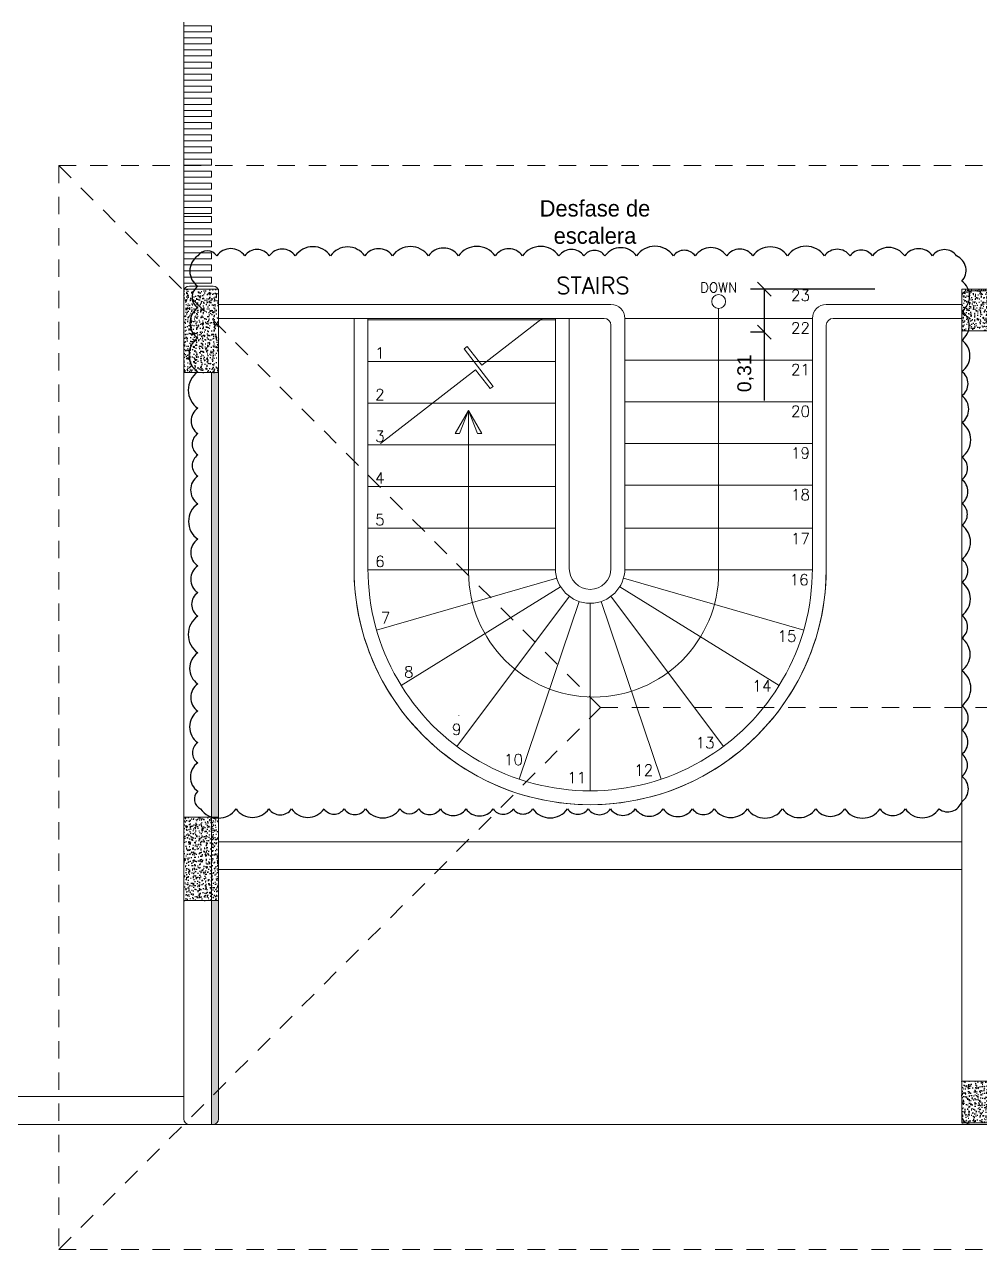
# Model space of a CAD drawing. Header units: metres. Extents: x -232 to 581, y 30 to 789.
# Drawn here: x 100.22 to 107.1, y 587.24 to 596.05 of the extents above; entities that cross this region are included whole.
import ezdxf

# ---------------------------------------------------------------- set-up
doc = ezdxf.new("R2010")
doc.units = ezdxf.units.M
doc.linetypes.add('DASHED', pattern=[0.75, 0.5, -0.25])
doc.linetypes.add('HIDDEN2', pattern=[0.1875, 0.125, -0.0625])
for name, color, linetype, lineweight in [('A-DOOR', 35, 'Continuous', 5), ('A-WALL', 250, 'Continuous', 20), ('baranda vidrio', 143, 'Continuous', 0), ('baños', 140, 'Continuous', 0), ('Columnas', 7, 'Continuous', 18), ('muros bajitos', 252, 'Continuous', 5), ('textos', 7, 'Continuous', 0)]:
    doc.layers.add(name, color=color, linetype=linetype, lineweight=lineweight)
doc.layers.add('HATCH', color=8, linetype='Continuous')
doc.layers.add('PISO', color=7, linetype='Continuous', lineweight=5, true_color=0xe6e6e6)
doc.layers.add('Techos 1', color=7, linetype='HIDDEN2', lineweight=9, true_color=0x42391a)
doc.layers.add('RELLENO SECCION', color=8, linetype='Continuous', lineweight=0, transparency=0.4)
doc.styles.add('Roman', font='romans')
doc.styles.get("Standard").update_dxf_attribs({"font": 'arial.ttf'})
doc.dimstyles.new('ISO-25', dxfattribs={"dimtxt": 0.1, "dimasz": 0.1, "dimexe": 0.1, "dimexo": 0.625, "dimgap": 0.075, "dimtad": 1, "dimtxsty": 'Standard', "dimblk": 'OBLIQUE', "dimcen": 2.5, "dimadec": 0, "dimazin": 0, "dimtfac": 1, "dimtmove": 0, "dimatfit": 3, "dimldrblk": 'OBLIQUE', "dimfxl": 1, "dimfxlon": 1, "dimarcsym": 1})
pattern_1 = [(50, (114.33107, 55.238796), (0.058299094, -0.005100507), [0.006096, -0.067056]), (355, (114.33107, 55.238796), (-0.011277895, 0.06113819), [0.0048768, -0.053644987]), (100.451445, (114.33593, 55.23837), (0.0470212, 0.05603768), [0.005180803, -0.056988878]), (46.1842, (114.33107, 55.25505), (0.086745293, -0.013453545), [0.009144, -0.100584]), (96.63556, (114.3383, 55.25393), (0.075969323, 0.07917636), [0.00777121, -0.085483395]), (351.18415, (114.33107, 55.25505), (0.07596932, 0.07917636), [0.00731519, -0.080467114]), (21, (114.3392, 55.25099), (0.048516605, -0.032724863), [0.006096, -0.067056]), (326, (114.3392, 55.25099), (0.01977665, 0.05894015), [0.0048768, -0.0536448]), (71.451445, (114.34324, 55.24826), (0.068293254, 0.026215286), [0.005180803, -0.05698878]), (37.5, (114.331071, 55.238796), (0.000988353, 0.0270576124), [0, -0.05299456, 0, -0.0544576, 0, -0.053848]), (7.5, (114.33107, 55.238796), (0.021382292, 0.032057784), [0, -0.03104896, 0, -0.05177536, 0, -0.0205232]), (327.5, (114.312946, 55.238796), (0.0433889905, -0.001833198), [0, -0.02032, 0, -0.0633984, 0, -0.0841248]), (317.5, (114.304818, 55.238796), (0.047401338, 0.008136477), [0, -0.026416, 0, -0.04210304, 0, -0.0597408])]

# ---------------------------------------------------------------- blocks, each defined once
blk = doc.blocks.new('A$C89702949')
at = {"layer": 'HATCH'}
h = blk.add_hatch(dxfattribs=at)
h.set_pattern_fill('AR-CONC', color=256, scale=0.00032)
h.set_pattern_definition(pattern_1)
h.paths.add_polyline_path([(2.3, 5.4), (2.55, 5.4), (2.55, 6), (2.3, 6)])
h = blk.add_hatch(dxfattribs=at)
h.set_pattern_fill('AR-CONC', color=256, scale=0.00032)
h.set_pattern_definition(pattern_1)
h.paths.add_polyline_path([(7.9, 6), (7.9, 5.7), (8.7, 5.7), (8.7, 6)])
h = blk.add_hatch(dxfattribs=at)
h.set_pattern_fill('AR-CONC', color=256, scale=0.00032)
h.set_pattern_definition(pattern_1)
h.paths.add_polyline_path([(2.3, 1.6), (2.55, 1.6), (2.55, 2.2), (2.3, 2.2)])
h = blk.add_hatch(dxfattribs=at)
h.set_pattern_fill('AR-CONC', color=256, scale=0.00032)
h.set_pattern_definition(pattern_1)
h.paths.add_polyline_path([(8.3973, 0.3), (8.1, 0.3), (7.9, 0.3), (7.9, 0), (8.3973, 0), (8.3973, 0.1959), (8.3975, 0.1959)])
at = {"layer": 'Columnas'}
for points in [[(2.3, 5.4), (2.55, 5.4), (2.55, 6), (2.3, 6)], [(7.9, 6), (7.9, 5.7), (8.7, 5.7), (8.7, 6)], [(2.3, 1.6), (2.55, 1.6), (2.55, 2.2), (2.3, 2.2)]]:
    blk.add_lwpolyline(points, close=True, dxfattribs=at)
blk.add_lwpolyline([(8.3978, 0), (7.9, 0), (7.9, 0.3), (8.1, 0.3), (8.1, 0.3), (8.3973, 0.3), (8.3978, 0)], dxfattribs=at)
blk = doc.blocks.new('20.03.2026 LN 09 SEGUNDO NIVEL ARQ')
at = {"layer": 'RELLENO SECCION'}
h = blk.add_hatch(color=5, dxfattribs=at)
h.dxf.hatch_style = 1
h.paths.add_polyline_path([(77.8459, -57.0877), (77.7959, -57.0877), (77.7959, -60.2877), (77.8459, -60.2877)])
h.paths.add_polyline_path([(77.8459, -60.8877), (77.7959, -60.8877), (77.7959, -62.2986), (77.8459, -62.2486)])
edge = h.paths.add_edge_path()
edge.add_line((77.8459, -62.2489), (77.8283, -62.2663))
edge.add_line((77.8283, -62.2663), (77.7959, -62.2986))
edge.add_line((77.7959, -62.2986), (77.7959, -62.4986))
edge.add_line((77.7959, -62.4986), (77.8059, -62.4986))
edge.add_arc((77.8059, -62.4586), 0.04, 270, 360)
edge.add_line((77.8459, -62.4586), (77.8459, -62.2489))
at = {"layer": 'A-DOOR', "color": 5}
for points in [[(77.7959, -54.592), (77.7959, -54.6352), (77.5959, -54.6352), (77.5959, -54.592)], [(77.7959, -54.6795), (77.7959, -54.7227), (77.5959, -54.7227), (77.5959, -54.6795)], [(77.7959, -54.766), (77.7959, -54.8093), (77.5959, -54.8093), (77.5959, -54.766)], [(77.7959, -54.8535), (77.7959, -54.8968), (77.5959, -54.8968), (77.5959, -54.8535)], [(77.7959, -54.9401), (77.7959, -54.9833), (77.5959, -54.9833), (77.5959, -54.9401)], [(77.7959, -55.0276), (77.7959, -55.0709), (77.5959, -55.0709), (77.5959, -55.0276)], [(77.7959, -55.1141), (77.7959, -55.1574), (77.5959, -55.1574), (77.5959, -55.1141)], [(77.7959, -55.2017), (77.7959, -55.2449), (77.5959, -55.2449), (77.5959, -55.2017)], [(77.7959, -55.2892), (77.7959, -55.3325), (77.5959, -55.3325), (77.5959, -55.2892)], [(77.7959, -55.3767), (77.7959, -55.42), (77.5959, -55.42), (77.5959, -55.3767)], [(77.7959, -55.4633), (77.7959, -55.5065), (77.5959, -55.5065), (77.5959, -55.4633)], [(77.7959, -55.5508), (77.7959, -55.594), (77.5959, -55.594), (77.5959, -55.5508)], [(77.7959, -55.6373), (77.7959, -55.6806), (77.5959, -55.6806), (77.5959, -55.6373)], [(77.7959, -55.7248), (77.7959, -55.7681), (77.5959, -55.7681), (77.5959, -55.7248)], [(77.7959, -55.8114), (77.7959, -55.8546), (77.5959, -55.8546), (77.5959, -55.8114)], [(77.7959, -55.8989), (77.7959, -55.9422), (77.5959, -55.9422), (77.5959, -55.8989)], [(77.7959, -55.9648), (77.7959, -56.0081), (77.5959, -56.0081), (77.5959, -55.9648)], [(77.7959, -56.0523), (77.7959, -56.0956), (77.5959, -56.0956), (77.5959, -56.0523)], [(77.7959, -56.1389), (77.7959, -56.1821), (77.5959, -56.1821), (77.5959, -56.1389)], [(77.7959, -56.2264), (77.7959, -56.2697), (77.5959, -56.2697), (77.5959, -56.2264)], [(77.7959, -56.3129), (77.7959, -56.3562), (77.5959, -56.3562), (77.5959, -56.3129)], [(77.7959, -56.4004), (77.7959, -56.4437), (77.5959, -56.4437), (77.5959, -56.4004)]]:
    blk.add_lwpolyline(points, close=True, dxfattribs=at)
at = {"layer": 'A-WALL', "color": 5}
for p, q in [((77.5959, -62.4586), (77.5959, -56.5048)), ((77.8059, -56.4648), (77.6359, -56.4648)), ((77.8459, -62.4586), (77.8459, -56.5048)), ((83.2359, -56.4986), (84.1059, -56.4986)), ((83.1959, -56.5386), (83.1959, -62.4286)), ((77.7959, -62.4986), (77.7959, -57.0877)), ((77.6359, -62.4986), (77.8059, -62.4986)), ((84.0559, -62.4986), (83.2659, -62.4986))]:
    blk.add_line(p, q, dxfattribs=at)
for centre, radius, start, end in [((77.6359, -56.5048), 0.04, 90, 180), ((77.8059, -56.5048), 0.04, 0, 90), ((83.2359, -56.5386), 0.04, 90, 180), ((77.6359, -62.4586), 0.04, 180, 270), ((77.8059, -62.4586), 0.04, 270, 0), ((83.2659, -62.4286), 0.07, 180, 270)]:
    blk.add_arc(centre, radius, start, end, dxfattribs=at)
at = {"layer": 'baranda vidrio', "color": 5}
blk.add_arc((80.5209, -58.4977), 0.15, 180, 360, dxfattribs=at)
at = {"layer": 'muros bajitos', "color": 5}
for p, q in [((80.6709, -56.5977), (77.8459, -56.5977)), ((83.1959, -56.5977), (82.2209, -56.5977)), ((80.6209, -56.6977), (77.8459, -56.6977)), ((78.8209, -56.6977), (78.8209, -58.4977)), ((78.9209, -56.6977), (78.9209, -58.4977)), ((80.2709, -56.6977), (80.2709, -58.4977)), ((80.3709, -56.6977), (80.3709, -58.4977)), ((80.6709, -56.7477), (80.6709, -58.4977)), ((80.7709, -56.6977), (80.7709, -58.4977)), ((82.1209, -56.6977), (82.1209, -58.4977)), ((82.2209, -56.7477), (82.2209, -58.4977)), ((83.1988, -56.6977), (82.2709, -56.6977))]:
    blk.add_line(p, q, dxfattribs=at)
for centre, radius, start, end in [((80.6709, -56.6977), 0.1, 0, 90), ((82.2209, -56.6977), 0.1, 90, 180), ((80.6209, -56.7477), 0.05, 0, 90), ((82.2709, -56.7477), 0.05, 90, 180), ((80.5209, -58.4977), 1.7, 180, 0), ((80.5209, -58.4977), 1.6, 180, 0.00098), ((80.5209, -58.4977), 0.25, 180, 0), ((80.5209, -58.4977), 0.15, 180, 0)]:
    blk.add_arc(centre, radius, start, end, dxfattribs=at)
at = {"layer": 'PISO', "color": 5}
for p, q in [((77.5959, -56.4877), (77.5959, -54.566)), ((78.8209, -56.6977), (78.8209, -58.4977)), ((78.9209, -56.7082), (79.8834, -56.7082)), ((79.7404, -57.0343), (80.1752, -56.6977)), ((79.8834, -56.7082), (80.2709, -56.7082)), ((80.3709, -56.6977), (80.3709, -58.4977)), ((82.1209, -56.6977), (80.7709, -56.6977)), ((79.6359, -56.8992), (79.6128, -56.917)), ((79.6128, -56.917), (79.8219, -57.1872)), ((79.7404, -57.0343), (79.6359, -56.8992)), ((78.9209, -57.0082), (80.2709, -57.0082)), ((82.1209, -56.9977), (80.7709, -56.9977)), ((79.0125, -57.5977), (79.6964, -57.0683)), ((79.801, -57.2034), (79.6964, -57.0683)), ((79.8219, -57.1872), (79.801, -57.2034)), ((82.1209, -57.2977), (80.7709, -57.2977)), ((78.9209, -57.3082), (80.2709, -57.3082)), ((78.9209, -57.6082), (80.2709, -57.6082)), ((82.1209, -57.5977), (80.7709, -57.5977)), ((78.9209, -57.9082), (80.2709, -57.9082)), ((78.9209, -57.9082), (80.2709, -57.9082)), ((82.1209, -57.8977), (80.7709, -57.8977)), ((80.7709, -57.8977), (82.1209, -57.8977)), ((78.9209, -58.2082), (80.2709, -58.2082)), ((82.1209, -58.2082), (80.7709, -58.2082)), ((78.921, -58.5082), (80.2709, -58.5082)), ((82.1209, -58.5082), (80.7709, -58.5082)), ((80.2808, -58.5671), (78.9838, -58.9419)), ((80.7611, -58.5671), (82.058, -58.9419)), ((80.3082, -58.6291), (79.1598, -59.3387)), ((80.371, -58.6978), (79.5617, -59.7783)), ((80.6708, -58.6978), (81.4802, -59.7783)), ((80.7336, -58.6291), (81.8821, -59.3387)), ((80.4411, -58.7346), (80.0102, -60.014)), ((80.4411, -58.7346), (80.0102, -60.014)), ((80.5209, -58.7477), (80.5209, -60.0977)), ((80.5209, -58.7477), (80.5209, -60.0977)), ((80.6007, -58.7346), (81.0316, -60.014)), ((80.6007, -58.7346), (81.0316, -60.014)), ((79.576, -59.5582), (79.576, -59.5555)), ((77.8459, -60.4648), (83.1959, -60.4648)), ((77.8459, -60.6648), (83.1959, -60.6648)), ((76.0959, -62.2986), (77.5959, -62.2986)), ((76.0959, -62.4986), (77.6359, -62.4986)), ((77.8059, -62.4986), (83.2659, -62.4986))]:
    blk.add_line(p, q, dxfattribs=at)
at = {"layer": 'PISO', "color": 5, "linetype": 'DASHED', "ltscale": 0.1}
for p, q in [((80.2709, -57.0082), (80.2709, -56.6977)), ((80.7709, -56.9977), (80.7709, -56.6977)), ((81.1585, -57.2977), (80.7709, -57.2977))]:
    blk.add_line(p, q, dxfattribs=at)
at = {"layer": 'PISO', "color": 5}
blk.add_arc((80.5209, -58.4977), 1.7, 180, 0.00098, dxfattribs=at)
at = {"layer": 'Techos 1', "color": 5}
for p, q in [((76.6959, -55.5986), (76.6959, -63.3986)), ((76.6959, -55.5986), (88.8427, -55.5986)), ((76.6959, -55.5986), (80.5959, -59.4987)), ((76.6959, -63.3986), (80.5959, -59.4987)), ((80.5959, -59.4987), (92.7459, -59.4987)), ((76.6959, -63.3986), (102.1459, -63.3986))]:
    blk.add_line(p, q, dxfattribs=at)
at = {"layer": 'textos', "color": 5}
for p, q in [((81.4459, -56.6267), (81.4459, -58.5231)), ((79.6459, -57.3595), (79.5502, -57.5253)), ((79.5812, -57.5253), (79.6459, -57.3595)), ((79.6459, -58.5231), (79.6459, -57.3595)), ((79.7417, -57.5253), (79.6459, -57.3595)), ((79.7107, -57.5253), (79.6459, -57.3595)), ((79.5502, -57.5253), (79.5812, -57.5253)), ((79.7107, -57.5253), (79.7417, -57.5253))]:
    blk.add_line(p, q, dxfattribs=at)
blk.add_circle((81.4459, -56.5767), 0.05, dxfattribs=at)
for start, end in [(180, 270), (270, 0)]:
    blk.add_arc((80.5459, -58.5231), 0.9, start, end, dxfattribs=at)
at = {"color": 5}
blk.add_blockref('A$C89702949', (75.2959, -62.4877), dxfattribs=at)
at = {"layer": 'baños', "color": 5, "linetype": 'Continuous', "flags": 8}
for tag, p in [('MODELNUMBER', (83.7813, -42.9175, 0)), ('MATERIAL', (83.7813, -42.9176, 0)), ('PRODUCT', (83.7813, -42.9176, 0)), ('TRADENAME', (83.7813, -42.9176, 0)), ('MODELNUMBER', (84.956, -42.9175, 0)), ('TRADENAME', (84.956, -42.9176, 0)), ('MATERIAL', (84.956, -42.9176, 0)), ('PRODUCT', (84.956, -42.9176, 0))]:
    blk.add_attdef(tag, p, '', height=0.0000254, rotation=180.00008, dxfattribs=at)
at = {"layer": 'baños', "color": 5, "linetype": 'Continuous'}
for tag, p, rotation in [('TRADENAME', (85.8912, -56.9933), 180.00008), ('MODELNUMBER', (85.8912, -56.9934), 180.00008), ('MATERIAL', (85.8914, -56.9932), 180.00008), ('PRODUCT', (85.8914, -56.9933), 180.00008), ('MODELNUMBER', (86.6008, -56.9934), 179.99992), ('MATERIAL', (86.6008, -56.9932), 179.99992), ('PRODUCT', (86.6008, -56.9933), 179.99992), ('TRADENAME', (86.6008, -56.9933), 179.99992)]:
    blk.add_attdef(tag, p, '', height=0.0000254, rotation=rotation, dxfattribs=at)
at = {"layer": 'textos', "color": 5}
for s, insert, char_height, width, attachment_point in [('\\pxqc;{\\Fromans|c0;\\H0.8x;STAIRS}', (82.2438, -56.5212), 0.15, 3.404877, 9), ('\\pxqc;{\\Fromans|c0;23}', (80.3415, -56.5723), 0.08, 3.386375, 7), ('\\pxqc;{\\Fromans|c0;22}', (80.3415, -56.8065), 0.08, 3.386375, 7), ('\\pxqc;{\\Fromans|c0;1}', (80.7004, -56.9866), 0.08, 3.386375, 9), ('\\pxqc;{\\Fromans|c0;21}', (80.3415, -57.1065), 0.08, 3.386375, 7), ('\\pxqc;{\\Fromans|c0;2}', (80.7004, -57.2866), 0.08, 3.386375, 9), ('\\pxqc;{\\Fromans|c0;20}', (80.3415, -57.4065), 0.08, 3.386375, 7), ('\\pxqc;{\\Fromans|c0;3}', (80.7004, -57.5866), 0.08, 3.386375, 9), ('\\pxqc;{\\Fromans|c0;19}', (80.3415, -57.7065), 0.08, 3.386375, 7), ('\\pxqc;{\\Fromans|c0;4}', (80.7004, -57.8866), 0.08, 3.386375, 9), ('\\pxqc;{\\Fromans|c0;18}', (80.3415, -58.0065), 0.08, 3.386375, 7), ('\\pxqc;{\\Fromans|c0;5}', (80.7004, -58.1866), 0.08, 3.386375, 9), ('\\pxqc;{\\Fromans|c0;17}', (80.3415, -58.3227), 0.08, 3.386375, 7), ('\\pxqc;{\\Fromans|c0;6}', (80.7004, -58.4866), 0.08, 3.386375, 9), ('\\pxqc;{\\Fromans|c0;16}', (80.3315, -58.6185), 0.08, 3.386375, 7), ('\\pxqc;{\\Fromans|c0;7}', (80.7412, -58.8924), 0.08, 3.386375, 9), ('\\pxqc;{\\Fromans|c0;15}', (80.2449, -59.0244), 0.08, 3.386375, 7), ('\\pxqc;{\\Fromans|c0;8}', (80.9082, -59.2821), 0.08, 3.386375, 9), ('\\pxqc;{\\Fromans|c0;14}', (83.4506, -59.3821), 0.08, 3.386375, 9), ('\\pxqc;{\\Fromans|c0;9}', (81.2531, -59.6953), 0.08, 3.386375, 9), ('\\pxqc;{\\Fromans|c0;13}', (83.0415, -59.7916), 0.08, 3.386375, 9), ('\\pxqc;{\\Fromans|c0;10}', (81.6618, -59.913), 0.08, 3.386375, 9), ('\\pxqc;{\\Fromans|c0;12}', (82.5996, -59.9887), 0.08, 3.386375, 9), ('\\pxqc;{\\Fromans|c0;11}', (82.118, -60.0424), 0.08, 3.386375, 9)]:
    blk.add_mtext(s, dxfattribs=dict(at, insert=insert, char_height=char_height, width=width, attachment_point=attachment_point))
at = {"layer": 'textos', "color": 5, "insert": (81.5803, -56.4405), "char_height": 0.07, "attachment_point": 3, "style": 'Roman'}
blk.add_mtext_dynamic_manual_height_columns('DOWN', width=109.130705, gutter_width=50, heights=[0], dxfattribs=at)
blk = doc.blocks.new('_Oblique')
at = {"color": 0, "linetype": 'ByBlock', "lineweight": -2}
blk.add_line((-0.5, -0.5), (0.5, 0.5), dxfattribs=at)
blk = doc.blocks.new('*D565')
at = {"color": 0, "lineweight": -2, "transparency": 16777216}
for p, q in [((106.3408, 594.1475), (105.4445, 594.1475)), ((105.5445, 594.1475), (105.5445, 593.8365)), ((105.5445, 593.8365), (105.4445, 593.8365)), ((105.5445, 593.8365), (105.5445, 593.3461))]:
    blk.add_line(p, q, dxfattribs=at)
at = {"layer": 'Defpoints', "color": 0, "transparency": 16777216}
for p in [(106.9658, 594.1475), (105.5445, 593.8365), (105.6208, 593.8365)]:
    blk.add_point(p, dxfattribs=at)
at = {"color": 0, "lineweight": -2, "transparency": 16777216, "xscale": 0.1, "yscale": 0.1, "zscale": 0.1}
for p, rotation in [((105.5445, 594.1475), 90), ((105.5445, 593.8365), 270)]:
    blk.add_blockref('_Oblique', p, dxfattribs=dict(at, rotation=rotation))
at = {"color": 0, "transparency": 16777216, "insert": (105.4094, 593.5413), "char_height": 0.1, "attachment_point": 5, "rotation": 90}
blk.add_mtext('0,31', dxfattribs=at)

msp = doc.modelspace()

# ---------------------------------------------------------------- linework, layer by layer
at = {"color": 6}
msp.add_lwpolyline([(101.4658, 594.3862, 0.520567), (101.4658, 594.1672, 0.520567), (101.4658, 594.0116, 0.520567), (101.4658, 593.7951, 0.520567), (101.4658, 593.5508, 0.520567), (101.4658, 593.2898, 0.520567), (101.4658, 593.1074, 0.520567), (101.4658, 592.9539, 0.520567), (101.4658, 592.8013, 0.520567), (101.4658, 592.6026, 0.520567), (101.4658, 592.3474, 0.520567), (101.4658, 592.1557, 0.520567), (101.4658, 591.9626, 0.520567), (101.4658, 591.7939, 0.520567), (101.4658, 591.5294, 0.520567), (101.4658, 591.3054, 0.520567), (101.4658, 591.1101, 0.520567), (101.4658, 590.8836, 0.520567), (101.4658, 590.7377, 0.520567), (101.4658, 590.5335, 0.520567), (101.4865, 590.4063, 0.520567), (101.7416, 590.4063, 0.520567), (101.9779, 590.4063, 0.520567), (102.1414, 590.4063, 0.520567), (102.375, 590.4063, 0.520567), (102.519, 590.4063, 0.520567), (102.6742, 590.4063, 0.520567), (102.9217, 590.4063, 0.520567), (103.0562, 590.4063, 0.520567), (103.2125, 590.4063, 0.520567), (103.397, 590.4063, 0.520567), (103.5927, 590.4063, 0.520567), (103.7372, 590.4063, 0.520567), (103.8785, 590.4063, 0.520567), (104.1274, 590.4063, 0.520567), (104.2767, 590.4063, 0.520567), (104.4372, 590.4063, 0.520567), (104.6156, 590.4063, 0.520567), (104.817, 590.4063, 0.520567), (105.0278, 590.4063, 0.520567), (105.1839, 590.4063, 0.520567), (105.4224, 590.4063, 0.520567), (105.6755, 590.4063, 0.520567), (105.9154, 590.4063, 0.520567), (106.1237, 590.4063, 0.520567), (106.3782, 590.4063, 0.520567), (106.5598, 590.4063, 0.520567), (106.8024, 590.4063, 0.520567), (106.9658, 590.4582, 0.520567), (106.9658, 590.6418, 0.520567), (106.9658, 590.8008, 0.520567), (106.9658, 590.9727, 0.520567), (106.9658, 591.1491, 0.520567), (106.9658, 591.4011, 0.520567), (106.9658, 591.6355, 0.520567), (106.9658, 591.7987, 0.520567), (106.9658, 592.036, 0.520567), (106.9658, 592.2046, 0.520567), (106.9658, 592.4481, 0.520567), (106.9658, 592.6045, 0.520567), (106.9658, 592.7765, 0.520567), (106.9658, 592.9385, 0.520567), (106.9658, 593.186, 0.520567), (106.9658, 593.3799, 0.520567), (106.9658, 593.5533, 0.520567), (106.9658, 593.7807, 0.520567), (106.9658, 593.9886, 0.520567), (106.9658, 594.2036, 0.520567), (106.9282, 594.3862, 0.520567), (106.7553, 594.3862, 0.520567), (106.5559, 594.3862, 0.520567), (106.3232, 594.3862, 0.520567), (106.1614, 594.3862, 0.520567), (105.9775, 594.3862, 0.520567), (105.7119, 594.3862, 0.520567), (105.4621, 594.3862, 0.520567), (105.2735, 594.3862, 0.520567), (105.046, 594.3862, 0.520567), (104.8898, 594.3862, 0.520567), (104.6246, 594.3862, 0.520567), (104.3973, 594.3862, 0.520567), (104.246, 594.3862, 0.520567), (104.0657, 594.3862, 0.520567), (103.804, 594.3862, 0.520567), (103.6068, 594.3862, 0.520567), (103.3439, 594.3862, 0.520567), (103.1262, 594.3862, 0.520567), (102.8674, 594.3862, 0.520567), (102.6681, 594.3862, 0.520567), (102.4217, 594.3862, 0.520567), (102.1677, 594.3862, 0.520567), (101.9802, 594.3862, 0.520567), (101.8039, 594.3862, 0.520567), (101.6035, 594.3862, 0.520567)], format="xyb", close=True, dxfattribs=at)

# ---------------------------------------------------------------- block references
at = {"color": 1}
msp.add_blockref('20.03.2026 LN 09 SEGUNDO NIVEL ARQ', (23.7698, 650.6342), dxfattribs=at)

# ---------------------------------------------------------------- texts
at = {"color": 6, "insert": (103.6584, 594.7871), "char_height": 0.117677, "attachment_point": 1}
msp.add_mtext_dynamic_manual_height_columns('\\pxqc;{\\fCentury Gothic|b0|i0|c0|p34;Desfase de escalera}', width=1.334122, gutter_width=0.0869, heights=[0.7944], dxfattribs=at)

# ---------------------------------------------------------------- dimensions: what is measured, and where the dimension line sits
at = {"color": 6}
dim = msp.add_linear_dim(base=(105.5445, 593.8365), p1=(106.9658, 594.1475), p2=(105.6208, 593.8365), angle=90, dimstyle='ISO-25', dxfattribs=at)
dim.commit()
dim.dimension.update_dxf_attribs({"geometry": '*D565', "text_midpoint": (105.4094, 593.5413)})

doc.saveas('drawing.dxf')
